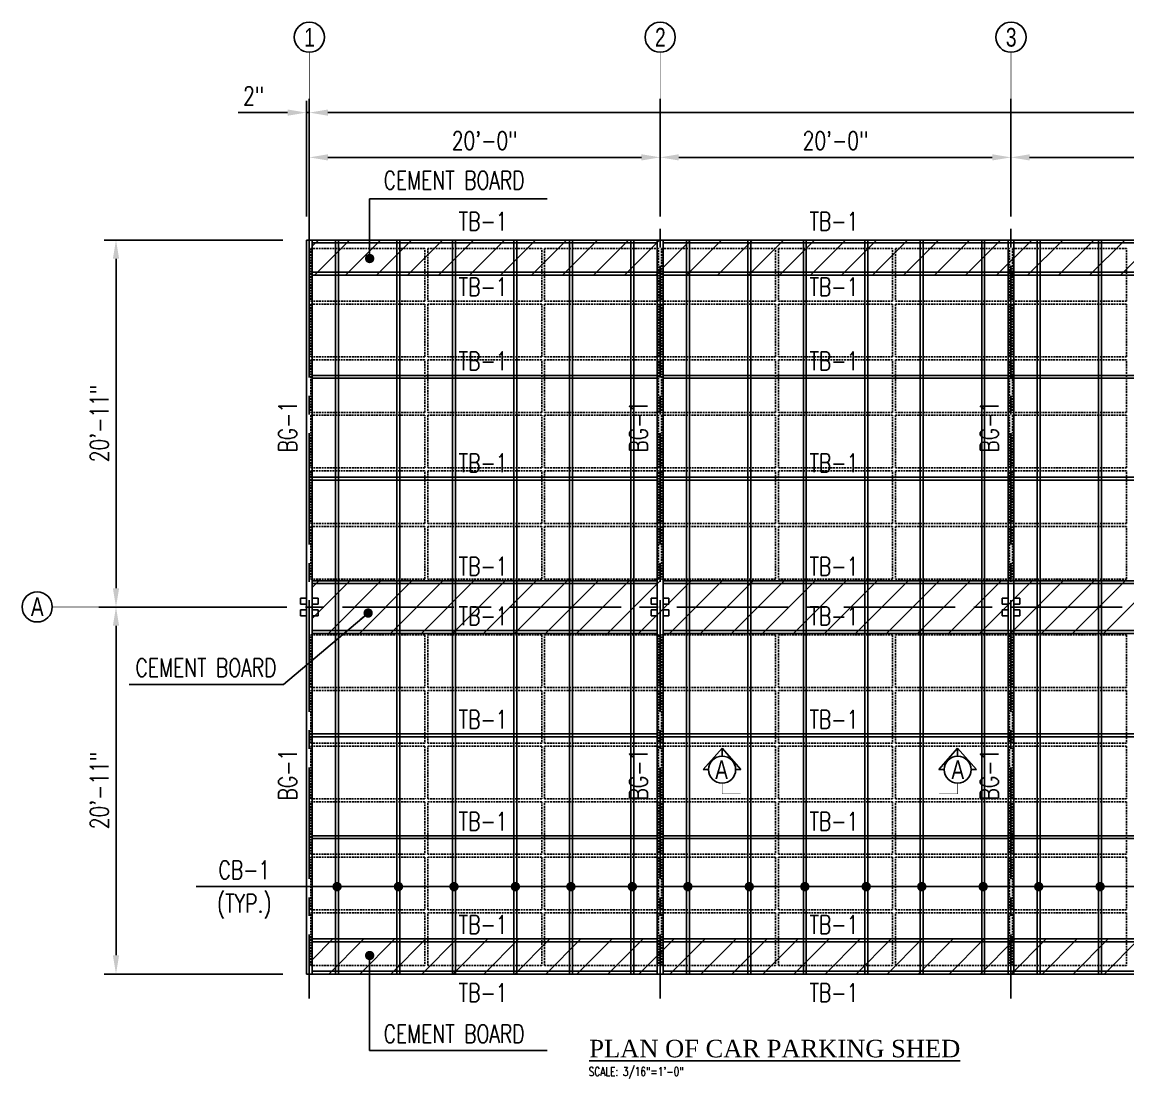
# Model space of a CAD drawing. Header units: inches. Extents: x 1300 to 5626, y -2919 to -1492.
# Drawn here: x 3298 to 4054, y -2214 to -1492 of the extents above; entities that cross this region are included whole.
import ezdxf
from ezdxf.enums import TextEntityAlignment as Align

# ---------------------------------------------------------------- set-up
doc = ezdxf.new("R2010")
doc.units = ezdxf.units.IN
doc.header["$LTSCALE"] = 10
doc.header["$MEASUREMENT"] = 0
for name, pattern in [('Amconstr', [9999, 9999, 0]), ('CENTER2', [28.575, 19.05, -3.175, 3.175, -3.175]), ('HIDDEN2', [0.1875, 0.125, -0.0625])]:
    doc.linetypes.add(name, pattern=pattern)
for name, color, linetype in [('A-TYP-DIM', 1, 'Continuous'), ('A-TYP-GRID-MARK', 5, 'Continuous'), ('A-TYP-H-TEXT', 2, 'Continuous'), ('A-TYP-SEC-MARK', 5, 'Continuous'), ('dim', 1, 'Continuous'), ('HATCH', 8, 'Continuous'), ('NEW COL HATCH', 8, 'Continuous'), ('SHADE COL', 4, 'Continuous'), ('SOLAR PANEL', 250, 'HIDDEN2')]:
    doc.layers.add(name, color=color, linetype=linetype)
doc.styles.add('HADINGS', font='times.ttf')
doc.styles.add('rizwan', font='romans.shx', dxfattribs={"width": 0.75})
doc.styles.add('ROMANS', font='tahoma.ttf')
doc.styles.add('SEC-MARK', font='swisscl.ttf')
doc.dimstyles.new('STYLE-64', dxfattribs={"dimscale": 0, "dimtxt": 0.09375, "dimasz": 0.125, "dimexe": 0.0625, "dimexo": 0.0625, "dimgap": 0.03125, "dimtad": 1, "dimlfac": -1, "dimzin": 3, "dimdsep": 46, "dimlunit": 4, "dimtxsty": 'ROMANS', "dimcen": 0.125, "dimdle": 4, "dimclrd": 1, "dimclre": 1, "dimclrt": 2, "dimadec": 0, "dimazin": 0, "dimtfac": 0.5, "dimtix": 1, "dimtmove": 2, "dimatfit": 3, "dimldrblk": 'ARC', "dimfxl": 0, "dimfrac": 1, "dimtolj": 1, "dimtzin": 3, "dimarcsym": 0})
pattern_1 = [(45, (-2543.174, 4597.895), (-10.606602, 10.606602), [])]

# ---------------------------------------------------------------- blocks, each defined once
blk = doc.blocks.new('*U268')
at = {"layer": 'SOLAR PANEL'}
blk.add_lwpolyline([(-39, 18), (-39, -18), (39, -18), (39, 18)], close=True, dxfattribs=at)
blk = doc.blocks.new('*U269')
at = {"layer": 'SOLAR PANEL', "color": 0, "linetype": 'ByBlock', "lineweight": -2}
for p in [(0, 190), (80, 190), (160, 190), (240, 190), (320, 190), (400, 190), (480, 190), (0, 152), (80, 152), (160, 152), (240, 152), (320, 152), (400, 152), (480, 152), (0, 114), (80, 114), (160, 114), (240, 114), (320, 114), (400, 114), (480, 114), (0, 76), (80, 76), (160, 76), (240, 76), (320, 76), (400, 76), (480, 76), (0, 38), (80, 38), (160, 38), (240, 38), (320, 38), (400, 38), (480, 38), (0, 0), (80, 0), (160, 0), (240, 0), (320, 0), (400, 0), (480, 0)]:
    blk.add_blockref('*U268', p, dxfattribs=at)
blk = doc.blocks.new('*U271')
at = {"layer": 'SOLAR PANEL'}
blk.add_lwpolyline([(-39, 18), (-39, -18), (39, -18), (39, 18)], close=True, dxfattribs=at)
blk = doc.blocks.new('*U270')
at = {"layer": 'SOLAR PANEL', "color": 0, "linetype": 'ByBlock', "lineweight": -2}
for p in [(0, 190), (80, 190), (160, 190), (240, 190), (320, 190), (400, 190), (480, 190), (0, 152), (80, 152), (160, 152), (240, 152), (320, 152), (400, 152), (480, 152), (0, 114), (80, 114), (160, 114), (240, 114), (320, 114), (400, 114), (480, 114), (0, 76), (80, 76), (160, 76), (240, 76), (320, 76), (400, 76), (480, 76), (0, 38), (80, 38), (160, 38), (240, 38), (320, 38), (400, 38), (480, 38), (0, 0), (80, 0), (160, 0), (240, 0), (320, 0), (400, 0), (480, 0)]:
    blk.add_blockref('*U271', p, dxfattribs=at)
blk = doc.blocks.new('*D273')
at = {"layer": 'A-TYP-DIM', "color": 1, "lineweight": -2, "ltscale": 1.5, "transparency": 16777216}
for p, q in [((3494.45, -1624.65), (3494.45, -1576.14)), ((3734.45, -1624.65), (3734.45, -1576.14)), ((3507.25, -1584.14), (3721.65, -1584.14))]:
    blk.add_line(p, q, dxfattribs=at)
at = {"layer": 'A-TYP-DIM', "color": 1, "ltscale": 1.5, "transparency": 16777216}
for points in [[(3507.25, -1582.01), (3507.25, -1586.27), (3494.45, -1584.14)], [(3721.65, -1582.01), (3721.65, -1586.27), (3734.45, -1584.14)]]:
    blk.add_solid(points, dxfattribs=at)
at = {"layer": 'Defpoints', "color": 0, "ltscale": 1.5, "transparency": 16777216}
for p in [(3734.45, -1584.14), (3494.45, -1640.65), (3734.45, -1640.65)]:
    blk.add_point(p, dxfattribs=at)
at = {"layer": 'A-TYP-DIM', "color": 2, "ltscale": 1.5, "transparency": 16777216, "insert": (3614.45, -1572.7), "char_height": 12.5, "attachment_point": 5, "style": 'rizwan'}
blk.add_mtext('\\A1;20\'-0"', dxfattribs=at)
blk = doc.blocks.new('ARC')
at = {"layer": 'dim', "color": 0, "linetype": 'ByBlock', "ltscale": 1.5}
for p, q in [((0.144, 0), (-1.163, 0)), ((-0.416, -0.321), (0, 0))]:
    blk.add_line(p, q, dxfattribs=at)
at = {"layer": 'dim', "color": 0, "ltscale": 1.5}
for p, q in [((-0.407, 0.336), (-0.262, 0.434)), ((0, 0), (-0.407, 0.336)), ((-0.275, -0.425), (0, 0)), ((-0.262, 0.434), (0, 0)), ((-0.416, -0.321), (-0.275, -0.425))]:
    blk.add_line(p, q, dxfattribs=at)
blk = doc.blocks.new('*D272')
at = {"layer": 'A-TYP-DIM', "color": 1, "lineweight": -2, "ltscale": 1.5, "transparency": 16777216}
for p, q in [((3494.45, -1674.32), (3494.45, -1545.52)), ((4934.45, -1674.32), (4934.45, -1545.52)), ((3507.25, -1553.52), (4921.65, -1553.52))]:
    blk.add_line(p, q, dxfattribs=at)
at = {"layer": 'A-TYP-DIM', "color": 1, "ltscale": 1.5, "transparency": 16777216}
for points in [[(3507.25, -1551.39), (3507.25, -1555.65), (3494.45, -1553.52)], [(4921.65, -1551.39), (4921.65, -1555.65), (4934.45, -1553.52)]]:
    blk.add_solid(points, dxfattribs=at)
at = {"layer": 'Defpoints', "color": 0, "ltscale": 1.5, "transparency": 16777216}
for p in [(4934.45, -1553.52), (3494.45, -1690.32), (4934.45, -1690.32)]:
    blk.add_point(p, dxfattribs=at)
at = {"layer": 'A-TYP-DIM', "color": 2, "ltscale": 1.5, "transparency": 16777216, "insert": (4136.54, -1542.08), "char_height": 12.5, "attachment_point": 5, "style": 'rizwan'}
blk.add_mtext('\\A1;120\'-0"', dxfattribs=at)
blk = doc.blocks.new('GRIDE-MARK')
at = {"layer": 'A-TYP-SEC-MARK', "color": 2, "const_width": 0.005}
blk.add_lwpolyline([(0, 0.5), (0, 0)], dxfattribs=at)
at = {"layer": 'A-TYP-SEC-MARK', "color": 2, "linetype": 'Continuous'}
blk.add_circle((0.001, 0.659), 0.161, dxfattribs=at)
at = {"layer": 'A-TYP-SEC-MARK', "color": 1, "style": 'SEC-MARK'}
blk.add_attdef('--', text='', height=0.2, dxfattribs=at).set_placement((0.003, 0.658), align=Align.MIDDLE_CENTER)
blk = doc.blocks.new('*D338')
at = {"layer": 'A-TYP-DIM', "color": 1, "lineweight": -2, "ltscale": 1.5, "transparency": 16777216}
for p, q in [((3734.45, -1624.65), (3734.45, -1576.14)), ((3974.45, -1624.65), (3974.45, -1576.14)), ((3961.65, -1584.14), (3747.25, -1584.14))]:
    blk.add_line(p, q, dxfattribs=at)
at = {"layer": 'A-TYP-DIM', "color": 1, "ltscale": 1.5, "transparency": 16777216}
for points in [[(3747.25, -1582.01), (3747.25, -1586.27), (3734.45, -1584.14)], [(3961.65, -1582.01), (3961.65, -1586.27), (3974.45, -1584.14)]]:
    blk.add_solid(points, dxfattribs=at)
at = {"layer": 'Defpoints', "color": 0, "ltscale": 1.5, "transparency": 16777216}
for p in [(3734.45, -1584.14), (3734.45, -1640.65), (3974.45, -1640.65)]:
    blk.add_point(p, dxfattribs=at)
at = {"layer": 'A-TYP-DIM', "color": 2, "ltscale": 1.5, "transparency": 16777216, "insert": (3854.45, -1572.7), "char_height": 12.5, "attachment_point": 5, "style": 'rizwan'}
blk.add_mtext('\\A1;20\'-0"', dxfattribs=at)
blk = doc.blocks.new('*D339')
at = {"layer": 'A-TYP-DIM', "color": 1, "lineweight": -2, "ltscale": 1.5, "transparency": 16777216}
for p, q in [((3974.45, -1624.65), (3974.45, -1576.14)), ((4214.45, -1624.65), (4214.45, -1576.14)), ((4201.65, -1584.14), (3987.25, -1584.14))]:
    blk.add_line(p, q, dxfattribs=at)
at = {"layer": 'A-TYP-DIM', "color": 1, "ltscale": 1.5, "transparency": 16777216}
for points in [[(3987.25, -1582.01), (3987.25, -1586.27), (3974.45, -1584.14)], [(4201.65, -1582.01), (4201.65, -1586.27), (4214.45, -1584.14)]]:
    blk.add_solid(points, dxfattribs=at)
at = {"layer": 'Defpoints', "color": 0, "ltscale": 1.5, "transparency": 16777216}
for p in [(3974.45, -1584.14), (3974.45, -1640.65), (4214.45, -1640.65)]:
    blk.add_point(p, dxfattribs=at)
at = {"layer": 'A-TYP-DIM', "color": 2, "ltscale": 1.5, "transparency": 16777216, "insert": (4094.45, -1572.7), "char_height": 12.5, "attachment_point": 5, "style": 'rizwan'}
blk.add_mtext('\\A1;20\'-0"', dxfattribs=at)
blk = doc.blocks.new('*D343')
at = {"layer": 'A-TYP-DIM', "color": 1, "lineweight": -2, "ltscale": 1.5, "transparency": 16777216}
for p, q in [((3476.45, -1640.65), (3354.24, -1640.65)), ((3362.24, -1878.85), (3362.24, -1653.45)), ((3476.45, -1891.65), (3354.24, -1891.65))]:
    blk.add_line(p, q, dxfattribs=at)
at = {"layer": 'A-TYP-DIM', "color": 1, "ltscale": 1.5, "transparency": 16777216}
for points in [[(3360.11, -1653.45), (3364.38, -1653.45), (3362.24, -1640.65)], [(3360.11, -1878.85), (3364.38, -1878.85), (3362.24, -1891.65)]]:
    blk.add_solid(points, dxfattribs=at)
at = {"layer": 'Defpoints', "color": 0, "ltscale": 1.5, "transparency": 16777216}
for p in [(3362.24, -1640.65), (3492.45, -1640.65), (3492.45, -1891.65)]:
    blk.add_point(p, dxfattribs=at)
at = {"layer": 'A-TYP-DIM', "color": 2, "ltscale": 1.5, "transparency": 16777216, "insert": (3350.8, -1766.15), "char_height": 12.5, "attachment_point": 5, "rotation": 90, "style": 'rizwan'}
blk.add_mtext('\\A1;20\'-11"', dxfattribs=at)
blk = doc.blocks.new('*D344')
at = {"layer": 'A-TYP-DIM', "color": 1, "lineweight": -2, "ltscale": 1.5, "transparency": 16777216}
for p, q in [((3476.45, -1891.65), (3354.24, -1891.65)), ((3362.24, -1904.45), (3362.24, -2129.85)), ((3476.45, -2142.65), (3354.24, -2142.65))]:
    blk.add_line(p, q, dxfattribs=at)
at = {"layer": 'A-TYP-DIM', "color": 1, "ltscale": 1.5, "transparency": 16777216}
for points in [[(3360.11, -1904.45), (3364.38, -1904.45), (3362.24, -1891.65)], [(3360.11, -2129.85), (3364.38, -2129.85), (3362.24, -2142.65)]]:
    blk.add_solid(points, dxfattribs=at)
at = {"layer": 'Defpoints', "color": 0, "ltscale": 1.5, "transparency": 16777216}
for p in [(3492.45, -1891.65), (3362.24, -2142.65), (3492.45, -2142.65)]:
    blk.add_point(p, dxfattribs=at)
at = {"layer": 'A-TYP-DIM', "color": 2, "ltscale": 1.5, "transparency": 16777216, "insert": (3350.8, -2017.15), "char_height": 12.5, "attachment_point": 5, "rotation": 90, "style": 'rizwan'}
blk.add_mtext('\\A1;20\'-11"', dxfattribs=at)
blk = doc.blocks.new('*D361')
at = {"layer": 'A-TYP-DIM', "color": 1, "lineweight": -2, "ltscale": 1.5, "transparency": 16777216}
for p, q in [((3492.45, -1624.65), (3492.45, -1545.52)), ((3494.45, -1674.32), (3494.45, -1545.52)), ((3479.65, -1553.52), (3445.9, -1553.52)), ((3494.45, -1553.52), (3492.45, -1553.52)), ((3507.25, -1553.52), (3520.05, -1553.52))]:
    blk.add_line(p, q, dxfattribs=at)
at = {"layer": 'A-TYP-DIM', "color": 1, "ltscale": 1.5, "transparency": 16777216}
for points in [[(3479.65, -1551.39), (3479.65, -1555.65), (3492.45, -1553.52)], [(3507.25, -1551.39), (3507.25, -1555.65), (3494.45, -1553.52)]]:
    blk.add_solid(points, dxfattribs=at)
at = {"layer": 'Defpoints', "color": 0, "ltscale": 1.5, "transparency": 16777216}
for p in [(3494.45, -1553.52), (3492.45, -1640.65), (3494.45, -1690.32)]:
    blk.add_point(p, dxfattribs=at)
at = {"layer": 'A-TYP-DIM', "color": 2, "ltscale": 1.5, "transparency": 16777216, "insert": (3456.38, -1542.08), "char_height": 12.5, "attachment_point": 5, "style": 'rizwan'}
blk.add_mtext('\\A1;2"', dxfattribs=at)
blk = doc.blocks.new('SEC-MARK')
at = {"layer": 'A-TYP-SEC-MARK', "color": 2, "linetype": 'Continuous'}
for p, q in [((0, 0.488), (-0.201, 0.259)), ((0, 0.488), (0.201, 0.259)), ((0, 0.404), (0, 0.488)), ((-0.201, 0.259), (-0.145, 0.259)), ((0.201, 0.259), (0.145, 0.259))]:
    blk.add_line(p, q, dxfattribs=at)
at = {"layer": 'A-TYP-SEC-MARK', "color": 2, "linetype": 'Continuous', "const_width": 0.005}
blk.add_lwpolyline([(0, 0.114), (0, 0), (-0.2, 0)], dxfattribs=at)
at = {"layer": 'A-TYP-SEC-MARK', "color": 2, "linetype": 'Continuous'}
blk.add_circle((0, 0.259), 0.145, dxfattribs=at)
at = {"layer": 'A-TYP-SEC-MARK', "color": 2, "linetype": 'Continuous', "style": 'SEC-MARK'}
blk.add_attdef('A', text='', height=0.199, dxfattribs=at).set_placement((0.001, 0.258), align=Align.MIDDLE_CENTER)

msp = doc.modelspace()

# ---------------------------------------------------------------- hatches: boundary and pattern name
at = {"layer": 'NEW COL HATCH'}
h = msp.add_hatch(dxfattribs=at)
h.set_pattern_fill('ANSI31', color=9, scale=120)
h.set_pattern_definition(pattern_1)
h.paths.add_polyline_path([(3496.45057, -1640.64892), (4932.45057, -1640.64892), (4932.45057, -1664.64892), (3496.45057, -1664.64892)])
h = msp.add_hatch(dxfattribs=at)
h.set_pattern_fill('ANSI31', color=9, scale=120)
h.set_pattern_definition(pattern_1)
h.paths.add_polyline_path([(3496.45057, -1909.64892), (4932.45057, -1909.64892), (4932.45057, -1873.64892), (3496.45057, -1873.64892)])
h = msp.add_hatch(dxfattribs=at)
h.set_pattern_fill('ANSI31', color=9, scale=120)
h.set_pattern_definition(pattern_1)
h.paths.add_polyline_path([(3496.45057, -2142.64892), (4932.45057, -2142.64892), (4932.45057, -2118.64892), (3496.45057, -2118.64892)])

# ---------------------------------------------------------------- linework, layer by layer
at = {"layer": 'dim', "color": 2}
for p, q in [((4936.45057, -1640.64892), (3492.45057, -1640.64892)), ((3492.45057, -1640.64892), (3492.45057, -2142.64892)), ((3496.45057, -1640.64892), (3496.45057, -2142.64892)), ((3732.45057, -1640.64892), (3732.45057, -2142.64892)), ((3736.45057, -1640.64892), (3736.45057, -2142.64892)), ((3972.45057, -1640.64892), (3972.45057, -2142.64892)), ((3976.45057, -1640.64892), (3976.45057, -2142.64892)), ((3732.45057, -1642.64892), (3496.45057, -1642.64892)), ((4932.45057, -1642.64892), (3736.45057, -1642.64892)), ((3732.45057, -1662.64892), (3496.45057, -1662.64892)), ((4932.45057, -1662.64892), (3736.45057, -1662.64892)), ((3732.45057, -1664.64892), (3496.45057, -1664.64892)), ((4932.45057, -1664.64892), (3736.45057, -1664.64892)), ((3732.45057, -1733.22858), (3496.45057, -1733.22858)), ((3732.45057, -1735.22858), (3496.45057, -1735.22858)), ((4932.45057, -1733.22858), (3736.45057, -1733.22858)), ((4932.45057, -1735.22858), (3736.45057, -1735.22858)), ((3732.45057, -1802.93875), (3496.45057, -1802.93875)), ((3732.45057, -1804.93875), (3496.45057, -1804.93875)), ((4932.45057, -1802.93875), (3736.45057, -1802.93875)), ((4932.45057, -1804.93875), (3736.45057, -1804.93875)), ((3732.45057, -1873.64892), (3496.45057, -1873.64892)), ((3732.45057, -1875.64892), (3496.45057, -1875.64892)), ((4932.45057, -1873.64892), (3736.45057, -1873.64892)), ((4932.45057, -1875.64892), (3736.45057, -1875.64892)), ((3732.45057, -1907.64892), (3496.45057, -1907.64892)), ((3732.45057, -1909.64892), (3496.45057, -1909.64892)), ((4932.45057, -1907.64892), (3736.45057, -1907.64892)), ((4932.45057, -1909.64892), (3736.45057, -1909.64892)), ((3732.45057, -1978.35909), (3496.45057, -1978.35909)), ((3732.45057, -1980.35909), (3496.45057, -1980.35909)), ((4932.45057, -1978.35909), (3736.45057, -1978.35909)), ((4932.45057, -1980.35909), (3736.45057, -1980.35909)), ((3732.45057, -2048.06925), (3496.45057, -2048.06925)), ((4932.45057, -2048.06925), (3736.45057, -2048.06925)), ((3732.45057, -2050.06925), (3496.45057, -2050.06925)), ((4932.45057, -2050.06925), (3736.45057, -2050.06925)), ((3732.45057, -2118.64892), (3496.45057, -2118.64892)), ((3732.45057, -2120.64892), (3496.45057, -2120.64892)), ((4932.45057, -2118.64892), (3736.45057, -2118.64892)), ((4932.45057, -2120.64892), (3736.45057, -2120.64892)), ((3732.45057, -2140.64892), (3496.45057, -2140.64892)), ((4932.45057, -2140.64892), (3736.45057, -2140.64892)), ((4936.45057, -2142.64892), (3492.45057, -2142.64892))]:
    msp.add_line(p, q, dxfattribs=at)
at = {"layer": 'dim'}
for p, q in [((3512.45057, -1640.64892), (3512.45057, -2142.64892)), ((3514.45057, -1640.64892), (3514.45057, -2142.64892)), ((3554.45057, -1640.64892), (3554.45057, -2142.64892)), ((3556.45057, -1640.64892), (3556.45057, -2142.64892)), ((3592.45057, -1640.64892), (3592.45057, -2142.64892)), ((3594.45057, -1640.64892), (3594.45057, -2142.64892)), ((3634.45057, -1640.64892), (3634.45057, -2142.64892)), ((3636.45057, -1640.64892), (3636.45057, -2142.64892)), ((3672.45057, -1640.64892), (3672.45057, -2142.64892)), ((3674.45057, -1640.64892), (3674.45057, -2142.64892)), ((3714.45057, -1640.64892), (3714.45057, -2142.64892)), ((3716.45057, -1640.64892), (3716.45057, -2142.64892)), ((3752.45057, -1640.64892), (3752.45057, -2142.64892)), ((3754.45057, -1640.64892), (3754.45057, -2142.64892)), ((3794.45057, -1640.64892), (3794.45057, -2142.64892)), ((3796.45057, -1640.64892), (3796.45057, -2142.64892)), ((3832.45057, -1640.64892), (3832.45057, -2142.64892)), ((3834.45057, -1640.64892), (3834.45057, -2142.64892)), ((3874.45057, -1640.64892), (3874.45057, -2142.64892)), ((3876.45057, -1640.64892), (3876.45057, -2142.64892)), ((3912.45057, -1640.64892), (3912.45057, -2142.64892)), ((3914.45057, -1640.64892), (3914.45057, -2142.64892)), ((3954.45057, -1640.64892), (3954.45057, -2142.64892)), ((3956.45057, -1640.64892), (3956.45057, -2142.64892)), ((3992.45057, -1640.64892), (3992.45057, -2142.64892)), ((3994.45057, -1640.64892), (3994.45057, -2142.64892)), ((4034.45057, -1640.64892), (4034.45057, -2142.64892)), ((4036.45057, -1640.64892), (4036.45057, -2142.64892))]:
    msp.add_line(p, q, dxfattribs=at)
at = {"layer": 'HATCH', "color": 9, "linetype": 'CENTER2', "ltscale": 0.4}
for p, q in [((3494.45057, -1544.12703), (3494.45057, -2159.28455)), ((3734.45057, -1544.12703), (3734.45057, -2159.28455)), ((3974.45057, -1544.12703), (3974.45057, -2159.28455)), ((4965.0006, -1891.64892), (3350.5001, -1891.64892))]:
    msp.add_line(p, q, dxfattribs=at)
at = {"layer": 'SHADE COL', "color": 250, "linetype": 'Amconstr', "lineweight": 25}
for p, q in [((3494.81984, -1892.01819), (3494.08129, -1891.27965)), ((3494.81984, -1891.27965), (3494.08129, -1892.01819)), ((3734.81984, -1892.01819), (3734.08129, -1891.27965)), ((3734.81984, -1891.27965), (3734.08129, -1892.01819)), ((3974.81984, -1892.01819), (3974.08129, -1891.27965)), ((3974.81984, -1891.27965), (3974.08129, -1892.01819))]:
    msp.add_line(p, q, dxfattribs=at)
at = {"layer": 'SHADE COL', "linetype": 'Amconstr', "lineweight": 25}
for points in [[(3492.45057, -1889.64892), (3488.45057, -1889.64892), (3488.45057, -1885.64892), (3492.45057, -1885.64892)], [(3500.45057, -1889.64892), (3496.45057, -1889.64892), (3496.45057, -1885.64892), (3500.45057, -1885.64892)], [(3732.45057, -1889.64892), (3728.45057, -1889.64892), (3728.45057, -1885.64892), (3732.45057, -1885.64892)], [(3740.45057, -1889.64892), (3736.45057, -1889.64892), (3736.45057, -1885.64892), (3740.45057, -1885.64892)], [(3972.45057, -1889.64892), (3968.45057, -1889.64892), (3968.45057, -1885.64892), (3972.45057, -1885.64892)], [(3980.45057, -1889.64892), (3976.45057, -1889.64892), (3976.45057, -1885.64892), (3980.45057, -1885.64892)], [(3492.45057, -1897.64892), (3488.45057, -1897.64892), (3488.45057, -1893.64892), (3492.45057, -1893.64892)], [(3500.45057, -1897.64892), (3496.45057, -1897.64892), (3496.45057, -1893.64892), (3500.45057, -1893.64892)], [(3732.45057, -1897.64892), (3728.45057, -1897.64892), (3728.45057, -1893.64892), (3732.45057, -1893.64892)], [(3740.45057, -1897.64892), (3736.45057, -1897.64892), (3736.45057, -1893.64892), (3740.45057, -1893.64892)], [(3972.45057, -1897.64892), (3968.45057, -1897.64892), (3968.45057, -1893.64892), (3972.45057, -1893.64892)], [(3980.45057, -1897.64892), (3976.45057, -1897.64892), (3976.45057, -1893.64892), (3980.45057, -1893.64892)]]:
    msp.add_lwpolyline(points, close=True, dxfattribs=at)

# ---------------------------------------------------------------- block references
at = {"layer": 'A-TYP-GRID-MARK'}
ref = msp.add_blockref('GRIDE-MARK', (3494.45057, -1544.12703), dxfattribs=dict(at, xscale=64, yscale=64, zscale=64))
ref.add_attrib('--', '1', dxfattribs={"layer": 'A-TYP-SEC-MARK', "color": 2, "height": 12.8, "style": 'SEC-MARK'}).set_placement((3494.63541, -1502.0001), align=Align.MIDDLE_CENTER)
ref = msp.add_blockref('GRIDE-MARK', (3734.45057, -1544.12703), dxfattribs=dict(at, xscale=64, yscale=64, zscale=64))
ref.add_attrib('--', '2', dxfattribs={"layer": 'A-TYP-SEC-MARK', "color": 2, "height": 12.8, "style": 'SEC-MARK'}).set_placement((3734.63541, -1502.0001), align=Align.MIDDLE_CENTER)
ref = msp.add_blockref('GRIDE-MARK', (3974.45057, -1544.12703), dxfattribs=dict(at, xscale=64, yscale=64, zscale=64))
ref.add_attrib('--', '3', dxfattribs={"layer": 'A-TYP-SEC-MARK', "color": 2, "height": 12.8, "style": 'SEC-MARK'}).set_placement((3974.63541, -1502.0001), align=Align.MIDDLE_CENTER)
ref = msp.add_blockref('GRIDE-MARK', (3350.5001, -1891.64892), dxfattribs=dict(at, xscale=64, yscale=64, zscale=64, rotation=90))
ref.add_attrib('--', 'A', dxfattribs={"layer": 'A-TYP-SEC-MARK', "color": 2, "height": 12.8, "style": 'SEC-MARK'}).set_placement((3308.37316, -1891.46408), align=Align.MIDDLE_CENTER)
at = {"layer": 'A-TYP-SEC-MARK'}
ref = msp.add_blockref('SEC-MARK', (3776.85496, -2019.45484), dxfattribs=dict(at, xscale=-64, yscale=64, zscale=64))
ref.add_attrib('A', 'A', dxfattribs={"color": 2, "height": 12.75, "style": 'SEC-MARK'}).set_placement((3776.48763, -2002.95092), align=Align.MIDDLE_CENTER)
ref = msp.add_blockref('SEC-MARK', (3937.99643, -2019.45484), dxfattribs=dict(at, xscale=64, yscale=64, zscale=64))
ref.add_attrib('A', 'A', dxfattribs={"color": 2, "height": 12.75, "style": 'SEC-MARK'}).set_placement((3938.07969, -2002.95092), align=Align.MIDDLE_CENTER)
at = {"layer": 'SOLAR PANEL'}
msp.add_blockref('*U270', (3534.45057, -1854.51842), dxfattribs=at)
at = {"layer": 'SOLAR PANEL', "xscale": -1, "rotation": 180}
msp.add_blockref('*U269', (3534.45057, -1928.77942), dxfattribs=at)

# ---------------------------------------------------------------- texts
at = {"layer": 'A-TYP-DIM', "color": 2, "ltscale": 1.5, "char_height": 12.5, "attachment_point": 5, "style": 'rizwan'}
for s, insert in [('\\A1;CEMENT BOARD', (3593.55334, -1599.76657)), ('\\A1;TB-1', (3613.36156, -1627.87086)), ('\\A1;TB-1', (3853.36156, -1627.87086)), ('\\A1;TB-1', (3613.36156, -1672.66626)), ('\\A1;TB-1', (3853.36156, -1672.66626)), ('\\A1;TB-1', (3613.36156, -1723.37643)), ('\\A1;TB-1', (3853.36156, -1723.37643)), ('\\A1;TB-1', (3613.36156, -1793.08659)), ('\\A1;TB-1', (3853.36156, -1793.08659)), ('\\A1;TB-1', (3613.36156, -1863.79676)), ('\\A1;TB-1', (3853.36156, -1863.79676)), ('\\A1;TB-1', (3613.36156, -1897.79676)), ('\\A1;TB-1', (3853.36156, -1897.79676)), ('\\A1;CEMENT BOARD', (3423.79272, -1933.1098)), ('\\A1;TB-1', (3613.36156, -1968.50693)), ('\\A1;TB-1', (3853.36156, -1968.50693)), ('\\A1;TB-1', (3613.36156, -2038.2171)), ('\\A1;TB-1', (3853.36156, -2038.2171)), ('\\A1;CB-1', (3450.02232, -2071.43131)), ('\\A1;(TYP.)', (3450.02232, -2096.34075)), ('\\A1;TB-1', (3613.36156, -2108.79676)), ('\\A1;TB-1', (3853.36156, -2108.79676)), ('\\A1;TB-1', (3613.36156, -2155.42697)), ('\\A1;TB-1', (3853.36156, -2155.42697)), ('\\A1;CEMENT BOARD', (3593.55334, -2183.53127))]:
    msp.add_mtext(s, dxfattribs=dict(at, insert=insert))
at = {"layer": 'A-TYP-DIM', "color": 2, "ltscale": 1.5, "char_height": 12.5, "attachment_point": 5, "rotation": 90, "style": 'rizwan'}
for insert in [(3479.67251, -1768.39659), (3719.67251, -1768.39659), (3959.67251, -1768.39659), (3479.67251, -2006.34203), (3719.67251, -2006.34203), (3959.67251, -2006.34203)]:
    msp.add_mtext('\\A1;BG-1', dxfattribs=dict(at, insert=insert))
at = {"layer": 'A-TYP-H-TEXT', "color": 3, "style": 'HADINGS'}
msp.add_text('%%UPLAN OF CAR PARKING SHED', height=12, dxfattribs=at).set_placement((3686.00697, -2199.62237))
at = {"layer": 'A-TYP-H-TEXT', "style": 'rizwan', "width": 0.75}
msp.add_text('SCALE: 3/16"=1\'-0"', height=6, dxfattribs=at).set_placement((3685.61347, -2212.35302))

# ---------------------------------------------------------------- dimensions: what is measured, and where the dimension line sits
at = {"layer": 'A-TYP-DIM', "ltscale": 1.5}
dim = msp.add_linear_dim(base=(3494.45057, -1553.5204), p1=(3492.45057, -1640.64892), p2=(3494.45057, -1690.31559), angle=0, dimstyle='STYLE-64', override={"dimscale": 128, "dimtxt": 0.097656, "dimasz": 0.1, "dimexo": 0.125, "dimdec": 1, "dimlfac": 1, "dimtxsty": 'rizwan', "dimtmove": 0, "dimatfit": 2}, dxfattribs=at)
dim.commit()
dim.dimension.update_dxf_attribs({"geometry": '*D361', "text_midpoint": (3456.37735, -1553.5204), "dimtype": 160})
dim = msp.add_linear_dim(base=(4934.45057, -1553.5204), p1=(3494.45057, -1690.31559), p2=(4934.45057, -1690.31559), dimstyle='STYLE-64', override={"dimscale": 128, "dimtxt": 0.097656, "dimasz": 0.1, "dimexo": 0.125, "dimdec": 1, "dimlfac": 1, "dimtxsty": 'rizwan', "dimtmove": 0, "dimatfit": 2}, dxfattribs=at)
dim.commit()
dim.dimension.update_dxf_attribs({"geometry": '*D272', "text_midpoint": (4136.54154, -1553.5204), "dimtype": 160})
dim = msp.add_linear_dim(base=(3734.45057, -1584.13888), p1=(3494.45057, -1640.64892), p2=(3734.45057, -1640.64892), dimstyle='STYLE-64', override={"dimscale": 128, "dimtxt": 0.097656, "dimasz": 0.1, "dimexo": 0.125, "dimdec": 1, "dimlfac": 1, "dimtxsty": 'rizwan', "dimtmove": 0, "dimatfit": 2}, dxfattribs=at)
dim.commit()
dim.dimension.update_dxf_attribs({"geometry": '*D273', "text_midpoint": (3614.45057, -1572.69841)})
for base, p1, p2, angle, picture, middle in [((3734.45057, -1584.13888), (3974.45057, -1640.64892), (3734.45057, -1640.64892), 180, '*D338', (3854.45057, -1572.69841)), ((3974.45057, -1584.13888), (4214.45057, -1640.64892), (3974.45057, -1640.64892), 180, '*D339', (4094.45057, -1572.69841)), ((3362.24425, -1640.64892), (3492.45057, -1891.64892), (3492.45057, -1640.64892), 90, '*D343', (3350.80377, -1766.14892)), ((3362.24425, -2142.64892), (3492.45057, -1891.64892), (3492.45057, -2142.64892), 270, '*D344', (3350.80377, -2017.14892))]:
    dim = msp.add_linear_dim(base=base, p1=p1, p2=p2, angle=angle, dimstyle='STYLE-64', override={"dimscale": 128, "dimtxt": 0.097656, "dimasz": 0.1, "dimexo": 0.125, "dimdec": 1, "dimlfac": 1, "dimtxsty": 'rizwan', "dimtmove": 0, "dimatfit": 2}, dxfattribs=at)
    dim.commit()
    dim.dimension.update_dxf_attribs({"geometry": picture, "text_midpoint": middle})

# ---------------------------------------------------------------- leaders
for points in [[(3535.76631, -1653.30292), (3535.76631, -1612.54462), (3657.23186, -1612.54462)], [(3534.73635, -1895.79021), (3476.7232, -1944.59252), (3371.32302, -1944.59252)], [(4915.45057, -2082.87178), (3416.98893, -2082.87178)], [(3513.45057, -2082.87178), (3456.05496, -2082.87178)], [(3555.45057, -2082.87178), (3459.72534, -2082.87178)], [(3593.45057, -2082.87178), (3497.72534, -2082.87178)], [(3635.45057, -2082.87178), (3539.72534, -2082.87178)], [(3673.45057, -2082.87178), (3577.72534, -2082.87178)], [(3715.45057, -2082.87178), (3619.72534, -2082.87178)], [(3753.45057, -2082.87178), (3657.72534, -2082.87178)], [(3795.45057, -2082.87178), (3699.72534, -2082.87178)], [(3833.45057, -2082.87178), (3737.72534, -2082.87178)], [(3875.45057, -2082.87178), (3779.72534, -2082.87178)], [(3913.45057, -2082.87178), (3817.72534, -2082.87178)], [(3955.45057, -2082.87178), (3859.72534, -2082.87178)], [(3993.45057, -2082.87178), (3897.72534, -2082.87178)], [(4035.45057, -2082.87178), (3939.72534, -2082.87178)], [(4073.45057, -2082.87178), (3977.72534, -2082.87178)], [(4115.45057, -2082.87178), (4019.72534, -2082.87178)], [(3535.76631, -2129.99492), (3535.76631, -2195.01399), (3657.23186, -2195.01399)]]:
    msp.add_leader(points, dimstyle='STYLE-64', override={"dimscale": 64, "dimtxt": 0.097656, "dimasz": 0.1, "dimexo": 0.125, "dimdec": 1, "dimlfac": 1, "dimtxsty": 'rizwan', "dimtmove": 0, "dimatfit": 2, "dimldrblk": 'Dot'}, dxfattribs=at)

doc.saveas('drawing.dxf')
